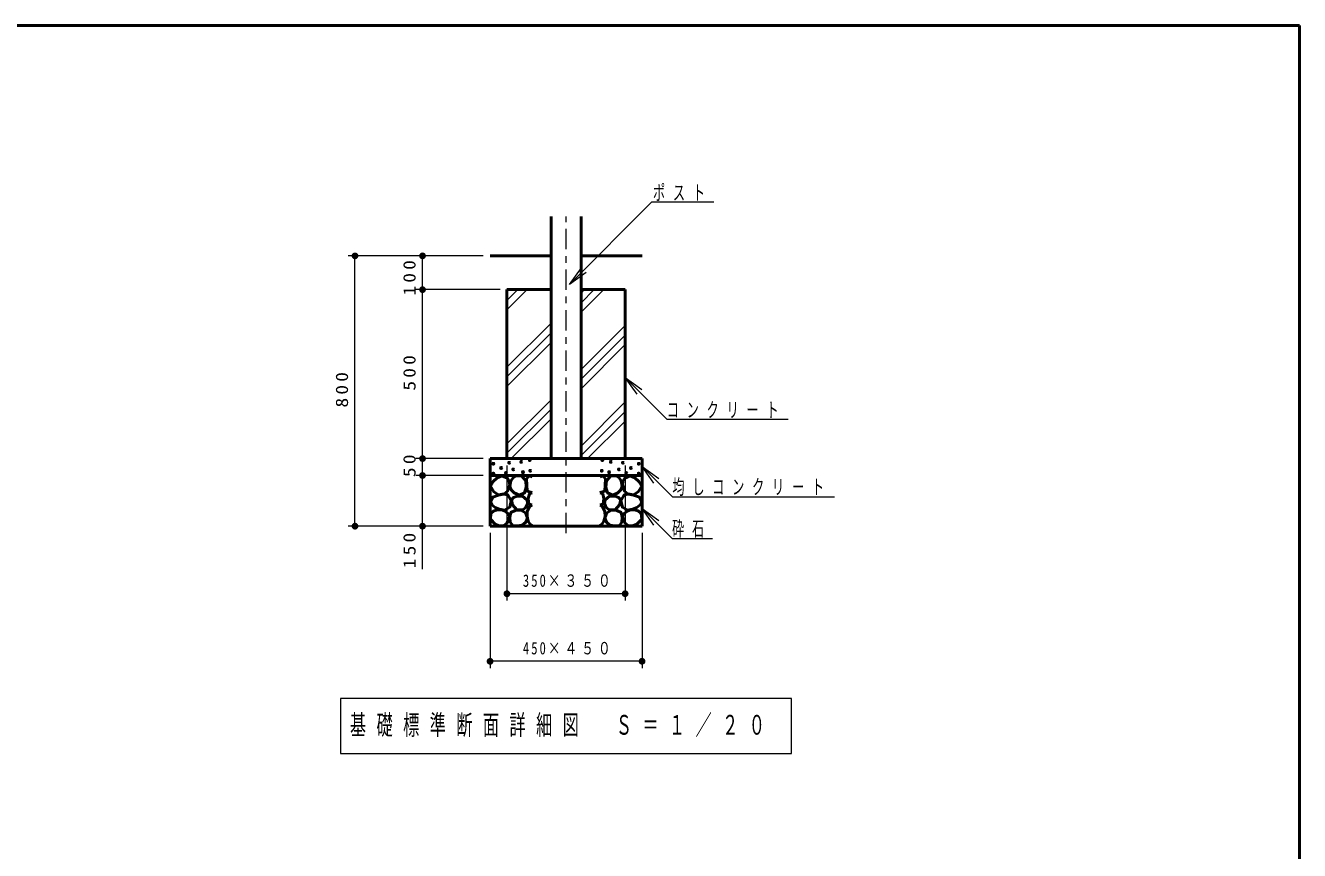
# Model space of a CAD drawing. Units: millimetres on the paper, with parts at other scales. Extents: x -385 to 0, y -302 to 267.
# Drawn here: x -188.6 to 0, y -152.1 to -30 of the extents above; entities that cross this region are included whole.
import ezdxf

# ---------------------------------------------------------------- set-up
doc = ezdxf.new("R2010")
doc.units = ezdxf.units.MM
doc.linetypes.add('USER2', pattern=[6, 3, -1, 1, -1])
doc.layers.add('LY_1', color=140, linetype='Continuous', lineweight=50)
doc.styles.add('ＭＳ ゴシック', font='')
doc.styles.get('ＭＳ ゴシック').set_extended_font_data('MS Gothic')

# ---------------------------------------------------------------- blocks, each defined once
blk = doc.blocks.new('filled_dot')
at = {"color": 0, "linetype": 'Continuous', "lineweight": -2, "const_width": 1.25}
blk.add_lwpolyline([(-0.625, 0, 1), (0.625, 0, 1)], format="xyb", close=True, dxfattribs=at)

msp = doc.modelspace()

# ---------------------------------------------------------------- linework, layer by layer
at = {"layer": 'LY_1', "color": 7}
for p, q in [((0, -30), (-385, -30)), ((0, -297), (0, -30)), ((-110.832, -64.093), (-119.855, -64.093)), ((-97.355, -64.093), (-106.377, -64.093))]:
    msp.add_line(p, q, dxfattribs=at)
at = {"layer": 'LY_1', "color": 7, "lineweight": 13}
for p, q in [((-108.092, -68.319), (-95.88, -56.108)), ((-95.88, -56.108), (-86.731, -56.108)), ((-130.855, -64.093), (-140.855, -64.093)), ((-139.855, -104.093), (-139.855, -64.093)), ((-120.855, -64.093), (-130.855, -64.093)), ((-129.855, -69.093), (-129.855, -64.093)), ((-108.092, -68.319), (-106.324, -65.844)), ((-108.092, -68.319), (-105.97, -66.198)), ((-105.617, -66.551), (-108.092, -68.319)), ((-118.355, -69.093), (-130.855, -69.093)), ((-129.855, -94.093), (-129.855, -69.093)), ((-117.355, -69.272), (-117.176, -69.093)), ((-117.355, -70.686), (-115.762, -69.093)), ((-117.355, -72.1), (-114.348, -69.093)), ((-106.377, -69.608), (-105.862, -69.093)), ((-106.377, -71.022), (-104.448, -69.093)), ((-106.377, -72.436), (-103.034, -69.093)), ((-117.355, -80.585), (-110.832, -74.063)), ((-106.377, -80.922), (-99.855, -74.399)), ((-117.355, -82), (-110.832, -75.477)), ((-117.355, -83.414), (-110.832, -76.891)), ((-106.377, -82.336), (-99.855, -75.813)), ((-106.377, -83.75), (-99.855, -77.227)), ((-98.087, -84.572), (-99.855, -82.097)), ((-99.855, -82.097), (-97.38, -83.865)), ((-99.855, -82.097), (-97.734, -84.219)), ((-99.855, -82.097), (-93.693, -88.259)), ((-117.355, -91.899), (-110.832, -85.377)), ((-106.377, -92.235), (-99.855, -85.713)), ((-117.355, -93.313), (-110.832, -86.791)), ((-116.72, -94.093), (-110.832, -88.205)), ((-106.377, -93.649), (-99.855, -87.127)), ((-105.407, -94.093), (-99.855, -88.541)), ((-93.693, -88.259), (-75.693, -88.259)), ((-120.855, -94.093), (-130.855, -94.093)), ((-129.855, -96.593), (-129.855, -94.093)), ((-117.355, -95.093), (-117.355, -115.093)), ((-99.855, -95.093), (-99.855, -115.093)), ((-95.587, -97.753), (-97.355, -95.278)), ((-97.355, -95.278), (-94.88, -97.046)), ((-97.355, -95.278), (-95.234, -97.399)), ((-97.355, -95.278), (-92.863, -99.77)), ((-120.855, -96.593), (-130.855, -96.593)), ((-129.855, -110.463), (-129.855, -96.593)), ((-92.863, -99.77), (-68.863, -99.77)), ((-95.587, -103.96), (-97.355, -101.485)), ((-97.355, -101.485), (-94.88, -103.253)), ((-97.355, -101.485), (-95.234, -103.607)), ((-97.355, -101.485), (-92.9, -105.94)), ((-130.855, -104.093), (-140.855, -104.093)), ((-120.855, -104.093), (-130.855, -104.093)), ((-119.855, -105.093), (-119.855, -125.093)), ((-97.355, -105.093), (-97.355, -125.093)), ((-92.9, -105.94), (-86.9, -105.94)), ((-99.855, -114.093), (-117.355, -114.093)), ((-97.355, -124.093), (-119.855, -124.093)), ((-142.005, -129.604), (-142.005, -137.737)), ((-75.205, -129.604), (-142.005, -129.604)), ((-75.205, -137.737), (-75.205, -129.604)), ((-142.005, -137.737), (-75.205, -137.737))]:
    msp.add_line(p, q, dxfattribs=at)
at = {"layer": 'LY_1'}
for p, q in [((-110.832, -94.093), (-110.832, -58.286)), ((-106.377, -94.093), (-106.377, -58.286)), ((-110.832, -69.093), (-117.355, -69.093)), ((-117.355, -69.093), (-117.355, -94.093)), ((-99.855, -69.093), (-106.377, -69.093)), ((-99.855, -69.093), (-99.855, -94.093)), ((-97.355, -94.093), (-119.855, -94.093)), ((-119.855, -94.093), (-119.855, -104.093)), ((-97.355, -94.093), (-97.355, -104.093)), ((-97.355, -96.593), (-119.855, -96.593)), ((-97.355, -104.093), (-119.855, -104.093))]:
    msp.add_line(p, q, dxfattribs=at)
at = {"layer": 'LY_1', "color": 7, "linetype": 'USER2', "lineweight": 13}
msp.add_line((-108.605, -105.116), (-108.605, -58.286), dxfattribs=at)
at = {"layer": 'LY_1'}
for points in [[(-118.609, -99.452), (-119.279, -99), (-119.804, -98.185), (-119.388, -97.46), (-118.79, -96.953), (-118.102, -96.627), (-117.287, -96.971), (-117.018, -97.433), (-116.943, -97.967), (-117.251, -98.891), (-117.776, -99.326)], [(-115.51, -99.511), (-116.287, -99.166), (-116.706, -98.713), (-116.912, -98.152), (-116.761, -97.397), (-116.451, -96.94), (-116.006, -96.642), (-115.165, -96.685), (-114.583, -97.375), (-114.497, -98.346), (-114.755, -99.166)], [(-101.699, -99.511), (-100.923, -99.166), (-100.504, -98.713), (-100.297, -98.152), (-100.448, -97.397), (-100.758, -96.94), (-101.203, -96.642), (-102.044, -96.685), (-102.627, -97.375), (-102.713, -98.346), (-102.454, -99.166)], [(-98.6, -99.452), (-97.93, -99), (-97.405, -98.185), (-97.822, -97.46), (-98.419, -96.953), (-99.108, -96.627), (-99.922, -96.971), (-100.192, -97.433), (-100.267, -97.967), (-99.959, -98.891), (-99.434, -99.326)], [(-118.464, -101.589), (-119.098, -101.318), (-119.569, -100.958), (-119.804, -100.485), (-119.46, -99.797), (-118.591, -99.507), (-117.857, -99.372), (-117.215, -99.471), (-116.726, -100.322), (-116.943, -101.282), (-117.722, -101.734)], [(-115.877, -101.668), (-116.524, -100.956), (-116.697, -100.201), (-116.377, -99.846), (-115.855, -99.64), (-115.036, -99.64), (-114.389, -100.201), (-114.281, -100.697), (-114.561, -101.323), (-114.95, -101.625)], [(-101.333, -101.668), (-100.686, -100.956), (-100.513, -100.201), (-100.832, -99.846), (-101.354, -99.64), (-102.174, -99.64), (-102.821, -100.201), (-102.929, -100.697), (-102.648, -101.323), (-102.26, -101.625)], [(-98.745, -101.589), (-98.112, -101.318), (-97.64, -100.958), (-97.405, -100.485), (-97.749, -99.797), (-98.619, -99.507), (-99.353, -99.372), (-99.995, -99.471), (-100.484, -100.322), (-100.267, -101.282), (-99.488, -101.734)], [(-118.482, -104.034), (-119.098, -103.781), (-119.804, -103.074), (-119.732, -102.223), (-119.29, -101.842), (-118.7, -101.68), (-118.184, -101.695), (-117.686, -101.861), (-117.202, -102.201), (-116.943, -102.658), (-117.323, -103.581), (-117.794, -104.016)], [(-116.934, -102.746), (-116.761, -102.056), (-116.114, -101.776), (-115.316, -101.732), (-114.626, -102.121), (-114.324, -102.919), (-114.583, -103.48), (-115.101, -103.954), (-115.92, -104.062), (-116.503, -104.019), (-116.874, -103.487)], [(-100.276, -102.746), (-100.448, -102.056), (-101.095, -101.776), (-101.893, -101.732), (-102.584, -102.121), (-102.886, -102.919), (-102.627, -103.48), (-102.109, -103.954), (-101.29, -104.062), (-100.707, -104.019), (-100.336, -103.487)], [(-98.727, -104.034), (-98.112, -103.781), (-97.405, -103.074), (-97.478, -102.223), (-97.919, -101.842), (-98.51, -101.68), (-99.026, -101.695), (-99.524, -101.861), (-100.008, -102.201), (-100.267, -102.658), (-99.886, -103.581), (-99.415, -104.016)]]:
    msp.add_lwpolyline(points, close=True, dxfattribs=at)
for points in [[(-113.641, -96.808), (-114.112, -96.645), (-114.438, -97.153), (-114.402, -97.967), (-114.365, -98.909), (-113.623, -99.126)], [(-103.569, -96.808), (-103.098, -96.645), (-102.772, -97.153), (-102.808, -97.967), (-102.844, -98.909), (-103.587, -99.126)], [(-113.641, -99.145), (-114.039, -99.326), (-114.221, -99.978), (-114.112, -100.793), (-113.659, -101.01)], [(-103.569, -99.145), (-103.17, -99.326), (-102.989, -99.978), (-103.098, -100.793), (-103.551, -101.01)], [(-113.641, -101.01), (-114.003, -101.227), (-114.347, -101.915), (-114.384, -102.64), (-114.202, -103.364), (-113.949, -103.763), (-113.605, -103.998)], [(-103.569, -101.01), (-103.206, -101.227), (-102.862, -101.915), (-102.826, -102.64), (-103.007, -103.364), (-103.261, -103.763), (-103.605, -103.998)]]:
    msp.add_lwpolyline(points, dxfattribs=at)
for centre in [(-113.976, -94.32), (-103.234, -94.32), (-119.371, -94.862), (-118.209, -95.481), (-117.512, -96.23), (-117.022, -94.707), (-116.428, -95.688), (-115.241, -94.578), (-114.983, -96.101), (-113.899, -95.894), (-103.311, -95.894), (-102.227, -96.101), (-101.969, -94.578), (-100.782, -95.688), (-100.188, -94.707), (-99.697, -96.23), (-99.001, -95.481), (-97.839, -94.862), (-119.371, -96.307), (-97.839, -96.307)]:
    msp.add_circle(centre, 0.0774, dxfattribs=at)

# ---------------------------------------------------------------- block references
at = {"layer": 'LY_1', "color": 7, "lineweight": 13, "xscale": 0.4, "yscale": 0.4}
for p, rotation in [((-139.855, -64.093), 270), ((-129.855, -64.093), 270), ((-129.855, -69.093), 90), ((-129.855, -69.093), 270), ((-129.855, -94.093), 90), ((-129.855, -94.093), 270), ((-129.855, -96.593), 90), ((-129.855, -96.593), 270), ((-139.855, -104.093), 90), ((-129.855, -104.093), 90), ((-99.855, -114.093), 180), ((-97.355, -124.093), 180)]:
    msp.add_blockref('filled_dot', p, dxfattribs=dict(at, rotation=rotation))
for p in [(-117.355, -114.093), (-119.855, -124.093)]:
    msp.add_blockref('filled_dot', p, dxfattribs=at)

# ---------------------------------------------------------------- texts
at = {"layer": 'LY_1', "color": 7, "style": 'ＭＳ ゴシック'}
for s, insert, char_height, attachment_point in [('\\T1.64;\\W0.6;ポスト', (-95.731, -55.958), 2.199, 7), ('\\T1.64;\\W0.6;コンクリート', (-93.693, -88.109), 2.199, 7), ('\\T1.64;\\W0.6;均しコンクリート', (-92.863, -99.62), 2.199, 7), ('\\T1.64;\\W0.6;砕石', (-92.9, -105.79), 2.199, 7), ('\\T1.32;\\W0.75;350×３５０', (-108.197, -113.093), 1.833, 8), ('\\T1.32;\\W0.75;450×４５０', (-108.197, -123.093), 1.833, 8), ('\\T1.64;\\W0.6;基礎標準断面詳細図\u3000Ｓ＝１／２０', (-140.605, -133.67), 2.933, 4)]:
    msp.add_mtext(s, dxfattribs=dict(at, insert=insert, char_height=char_height, attachment_point=attachment_point))
at = {"layer": 'LY_1', "color": 7, "char_height": 1.833, "attachment_point": 8, "rotation": 90, "style": 'ＭＳ ゴシック'}
for s, insert in [('\\T1.33;\\W1.15;100', (-130.855, -67.11)), ('\\T1.33;\\W1.15;500', (-130.855, -81.176)), ('\\T1.33;\\W1.15;800', (-140.855, -83.676)), ('\\T1.34;\\W1.15;50', (-130.855, -94.915)), ('\\T1.33;\\W1.15;150', (-130.855, -107.463))]:
    msp.add_mtext(s, dxfattribs=dict(at, insert=insert))

doc.saveas('drawing.dxf')
